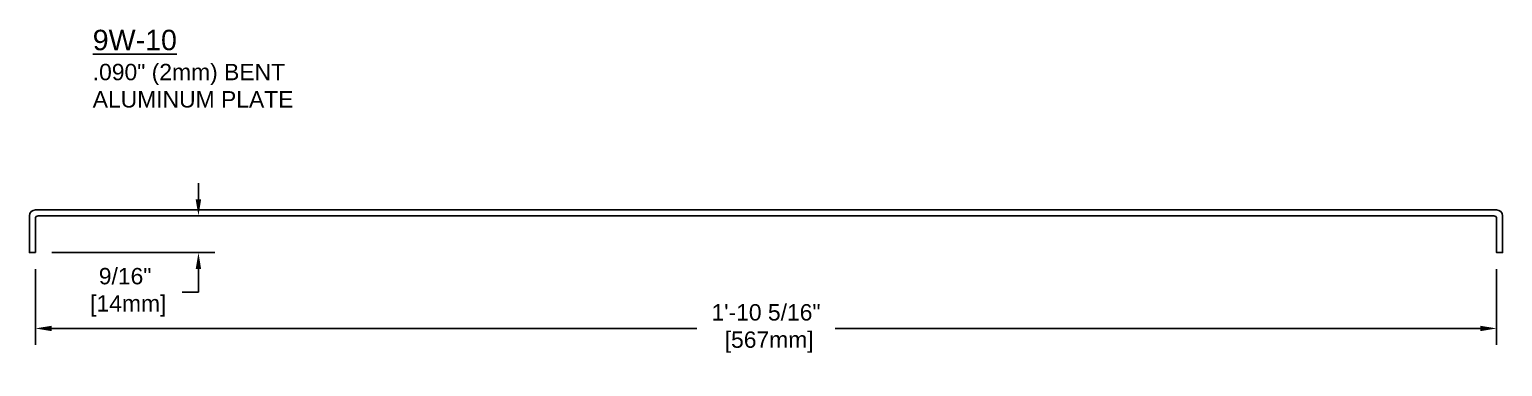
# Model space of a CAD drawing. Header units: inches. Extents: x -2.7 to 69.1, y 1.3 to 14.2.
# Drawn here: x 46.57 to 69.07, y 5.86 to 11.01 of the extents above; entities that cross this region are included whole.
import ezdxf

# ---------------------------------------------------------------- set-up
doc = ezdxf.new("R2010")
doc.units = ezdxf.units.IN
doc.header["$LTSCALE"] = 0.25
doc.header["$MEASUREMENT"] = 0
for name, color, linetype in [('DIMENSIONS', 3, 'Continuous'), ('METALS', 7, 'Continuous'), ('TEXT', 2, 'Continuous')]:
    doc.layers.add(name, color=color, linetype=linetype)
doc.styles.add('ARIAL', font='arial.ttf')
doc.dimstyles.new('ARIAL', dxfattribs={"dimtxt": 0.25, "dimasz": 0.25, "dimexe": 0.25, "dimexo": 0.25, "dimgap": 0.25, "dimtad": 0, "dimtih": 1, "dimtoh": 1, "dimdec": 4, "dimzin": 3, "dimdsep": 46, "dimlunit": 4, "dimtxsty": 'ARIAL', "dimcen": 0.25, "dimadec": 0, "dimazin": 0, "dimtfac": 1, "dimtdec": 4, "dimtofl": 0, "dimtmove": 0, "dimatfit": 3, "dimfxl": 0, "dimfrac": 2, "dimtolj": 1, "dimtzin": 0, "dimarcsym": 0})

# ---------------------------------------------------------------- blocks, each defined once
blk = doc.blocks.new('*D14')
at = {"layer": 'Defpoints', "color": 0}
for p in [(46.657, 7.597), (68.977, 7.597), (68.977, 6.439)]:
    blk.add_point(p, dxfattribs=at)
at = {"layer": 'DIMENSIONS', "color": 0, "lineweight": -2}
for p, q in [((46.657, 7.347), (46.657, 6.189)), ((68.977, 7.347), (68.977, 6.189)), ((46.907, 6.439), (56.761, 6.439)), ((68.727, 6.439), (58.873, 6.439))]:
    blk.add_line(p, q, dxfattribs=at)
at = {"layer": 'DIMENSIONS', "color": 0}
for points in [[(46.907, 6.48), (46.907, 6.397), (46.657, 6.439)], [(68.727, 6.48), (68.727, 6.397), (68.977, 6.439)]]:
    blk.add_solid(points, dxfattribs=at)
at = {"layer": 'DIMENSIONS', "color": 0, "insert": (57.817, 6.439), "char_height": 0.25, "attachment_point": 5, "style": 'ARIAL'}
blk.add_mtext('\\A1;1\'-10 5/16"\\P [567mm]', dxfattribs=at)
blk = doc.blocks.new('*D15')
at = {"layer": 'Defpoints', "color": 0}
for p in [(46.702, 8.16), (46.657, 7.597), (49.148, 7.597)]:
    blk.add_point(p, dxfattribs=at)
at = {"layer": 'DIMENSIONS', "color": 0, "lineweight": -2}
for p, q in [((49.148, 8.41), (49.148, 8.66)), ((46.952, 8.16), (49.398, 8.16)), ((46.907, 7.597), (49.398, 7.597)), ((49.148, 7.347), (49.148, 6.992)), ((49.148, 6.992), (48.898, 6.992))]:
    blk.add_line(p, q, dxfattribs=at)
at = {"layer": 'DIMENSIONS', "color": 0}
for points in [[(49.106, 8.41), (49.189, 8.41), (49.148, 8.16)], [(49.106, 7.347), (49.189, 7.347), (49.148, 7.597)]]:
    blk.add_solid(points, dxfattribs=at)
at = {"layer": 'DIMENSIONS', "color": 0, "insert": (48.028, 6.992), "char_height": 0.25, "attachment_point": 5, "style": 'ARIAL'}
blk.add_mtext('\\A1;9/16"\\P [14mm]', dxfattribs=at)

msp = doc.modelspace()

# ---------------------------------------------------------------- linework, layer by layer
at = {"layer": 'METALS'}
msp.add_lwpolyline([(46.65696, 7.59733), (46.56696, 7.59733), (46.56696, 8.15983, -0.41421356), (46.65696, 8.24983), (68.97698, 8.24983, -0.41421356), (69.06698, 8.15983), (69.06698, 7.59733), (68.97698, 7.59733), (68.97698, 8.11483, 0.41421356), (68.93198, 8.15983), (46.70196, 8.15983, 0.41421356), (46.65696, 8.11483), (46.65696, 7.59733)], format="xyb", dxfattribs=at)

# ---------------------------------------------------------------- texts
at = {"layer": 'TEXT', "insert": (47.53326, 11.00189), "char_height": 0.3125, "width": 10.34375, "attachment_point": 1, "style": 'ARIAL'}
msp.add_mtext('{\\L9W-10\\P\\H0.8x;\\l.090" (2mm) BENT\\PALUMINUM PLATE}', dxfattribs=at)

# ---------------------------------------------------------------- dimensions: what is measured, and where the dimension line sits
at = {"layer": 'DIMENSIONS'}
dim = msp.add_linear_dim(base=(49.14759, 7.59733), p1=(46.70196, 8.15983), p2=(46.65696, 7.59733), angle=90, dimstyle='ARIAL', override={"dimpost": '\\X'}, dxfattribs=at)
dim.commit()
dim.dimension.update_dxf_attribs({"geometry": '*D15', "text_midpoint": (48.02822, 6.99163), "dimtype": 160})
dim = msp.add_linear_dim(base=(68.97698, 6.4385), p1=(46.65696, 7.59733), p2=(68.97698, 7.59733), dimstyle='ARIAL', override={"dimpost": '\\X'}, dxfattribs=at)
dim.commit()
dim.dimension.update_dxf_attribs({"geometry": '*D14', "text_midpoint": (57.81697, 6.4385), "dimtype": 160})

doc.saveas('drawing.dxf')
